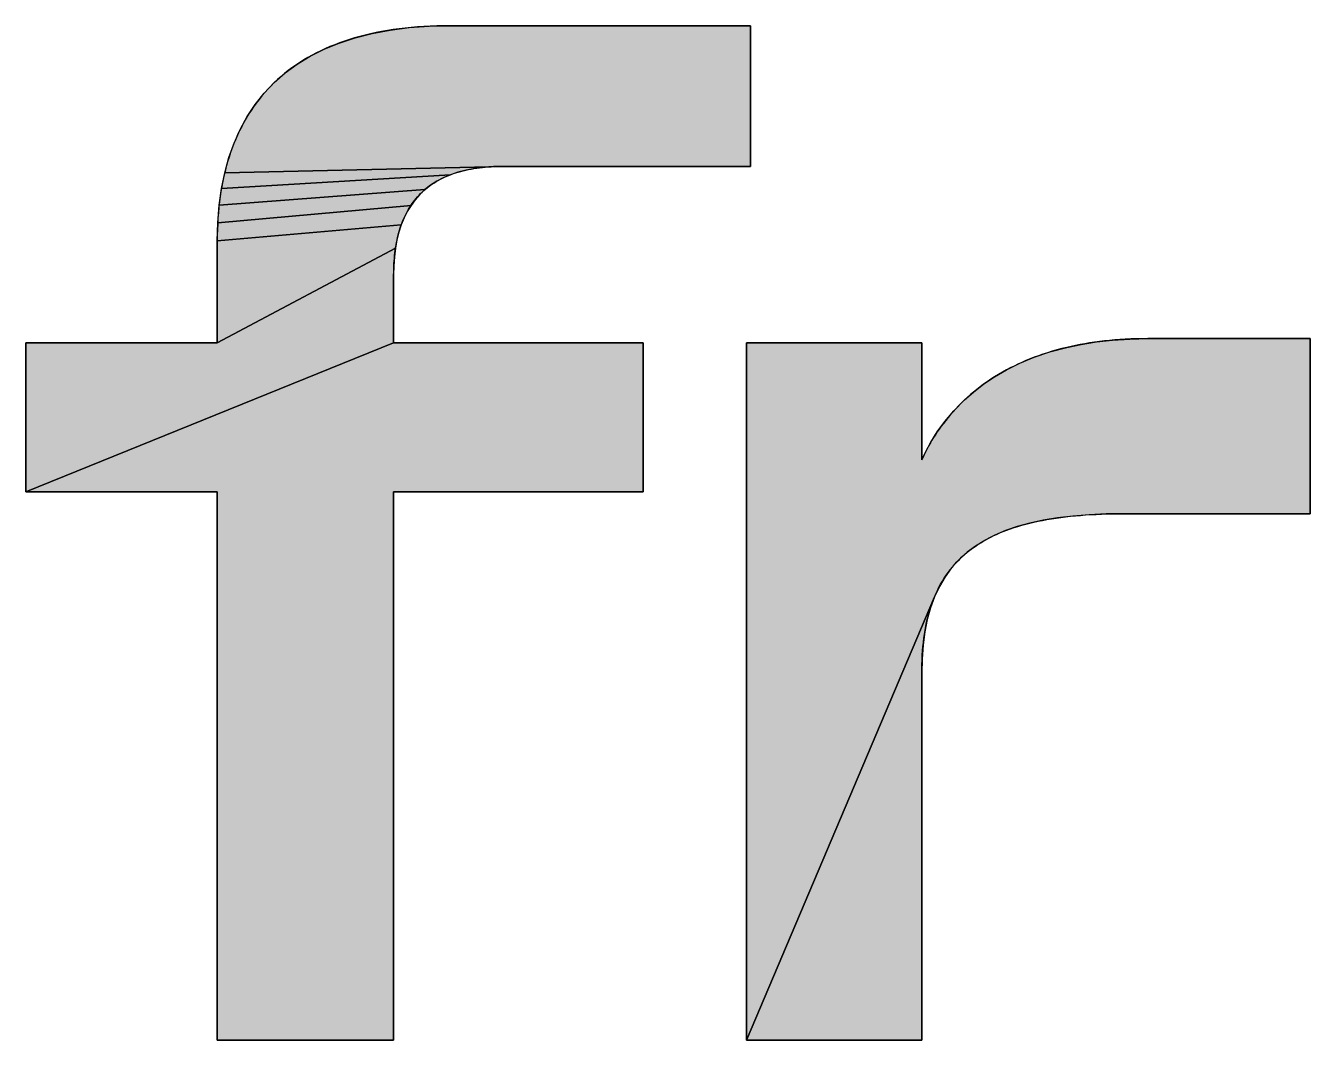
# Model space of a CAD drawing. Header units: millimetres. Extents: x 0 to 841, y 0 to 594.
# Drawn here: x 738.76 to 745.24, y 78.39 to 83.51 of the extents above; entities that cross this region are included whole.
import ezdxf

# ---------------------------------------------------------------- set-up
doc = ezdxf.new("R2010")
doc.units = ezdxf.units.MM
doc.header["$LTSCALE"] = 46.255
doc.layers.get('0').update_dxf_attribs({"linetype": 'CONTINUOUS'})

msp = doc.modelspace()

# ---------------------------------------------------------------- hatches: boundary and pattern name
at = {"linetype": 'CONTINUOUS'}
for points in [[(740.7933, 83.5034), (740.8998, 83.5059), (742.4154, 83.5059), (742.4154, 82.7965), (741.1709, 82.7965), (739.7622, 82.7644), (739.7834, 82.8411), (739.8095, 82.914), (739.8403, 82.9831), (739.876, 83.0481), (739.9165, 83.1092), (739.962, 83.1662), (740.0124, 83.219), (740.0677, 83.2676), (740.128, 83.3119), (740.1934, 83.3519), (740.2638, 83.3874), (740.3392, 83.4184), (740.4197, 83.4448), (740.5054, 83.4666), (740.5962, 83.4837), (740.6922, 83.496)], [(740.9391, 82.7668), (740.9007, 82.7538), (739.7458, 82.684), (739.7622, 82.7644), (741.1709, 82.7965), (741.1191, 82.7953), (741.0701, 82.7917), (741.0238, 82.7858), (740.9802, 82.7775)], [(740.8008, 82.7012), (740.7725, 82.6792), (739.734, 82.5999), (739.7458, 82.684), (740.9007, 82.7538), (740.8649, 82.7385), (740.8316, 82.721)], [(740.7232, 82.6284), (740.7021, 82.5998), (739.727, 82.5123), (739.734, 82.5999), (740.7725, 82.6792), (740.7466, 82.6549)], [(740.667, 82.5361), (740.6529, 82.501), (739.7247, 82.4211), (739.727, 82.5123), (740.7021, 82.5998), (740.6834, 82.569)], [(740.6314, 82.4246), (740.624, 82.3833), (739.7247, 81.9067), (739.7247, 82.4211), (740.6529, 82.501), (740.6411, 82.4639)], [(740.6146, 82.2473), (740.6146, 81.9067), (738.7583, 81.1557), (738.7583, 81.9067), (739.7247, 81.9067), (740.624, 82.3833), (740.6187, 82.34), (740.6156, 82.2946)], [(744.3277, 81.9256), (744.4188, 81.9275), (745.2389, 81.9275), (745.2389, 81.0446), (744.3003, 81.0446), (744.209, 81.0433), (744.1226, 81.0394), (744.0409, 81.0328), (743.964, 81.0235), (743.8917, 81.0115), (743.824, 80.9968), (743.7607, 80.9794), (743.7018, 80.9591), (743.6472, 80.9361), (743.5967, 80.9102), (743.5503, 80.8815), (743.508, 80.8499), (743.4662, 80.8122), (743.429, 80.7709), (743.3961, 80.7262), (743.3676, 80.6779), (743.3433, 80.626), (742.3954, 78.3888), (742.3954, 81.9067), (743.2786, 81.9067), (743.2786, 81.3158), (743.2991, 81.3587), (743.3251, 81.4061), (743.3571, 81.4568), (743.3956, 81.5098), (743.4412, 81.564), (743.4946, 81.6182), (743.5401, 81.6582), (743.5905, 81.6972), (743.646, 81.7347), (743.707, 81.7702), (743.7736, 81.8033), (743.8461, 81.8335), (743.9247, 81.8603), (744.0098, 81.8832), (744.0826, 81.8985), (744.1598, 81.9108), (744.2414, 81.9199)], [(741.8732, 81.9067), (741.8732, 81.1557), (740.6146, 81.1557), (740.6146, 78.3888), (739.7247, 78.3888), (739.7247, 81.1557), (738.7583, 81.1557), (740.6146, 81.9067)], [(743.2786, 80.238), (743.2786, 78.3888), (742.3954, 78.3888), (743.3433, 80.626), (743.323, 80.5706), (743.3067, 80.5114), (743.2942, 80.4487), (743.2854, 80.3822), (743.2803, 80.312)]]:
    msp.add_hatch(color=7, dxfattribs=at).paths.add_polyline_path(points)

# ---------------------------------------------------------------- linework, layer by layer
at = {"color": 7, "linetype": 'CONTINUOUS'}
for p, q in [((742.4154, 83.5059), (740.8998, 83.5059)), ((742.4154, 82.7965), (742.4154, 83.5059)), ((741.1709, 82.7965), (742.4154, 82.7965)), ((739.7247, 82.4211), (739.7247, 81.9067)), ((740.6146, 81.9067), (740.6146, 82.2473)), ((745.2389, 81.9275), (744.4188, 81.9275)), ((745.2389, 81.0446), (745.2389, 81.9275)), ((739.7247, 81.9067), (738.7583, 81.9067)), ((738.7583, 81.9067), (738.7583, 81.1557)), ((741.8732, 81.9067), (740.6146, 81.9067)), ((741.8732, 81.1557), (741.8732, 81.9067)), ((743.2786, 81.9067), (742.3954, 81.9067)), ((742.3954, 81.9067), (742.3954, 78.3888)), ((743.2786, 81.3158), (743.2786, 81.9067)), ((738.7583, 81.1557), (739.7247, 81.1557)), ((739.7247, 81.1557), (739.7247, 78.3888)), ((740.6146, 81.1557), (741.8732, 81.1557)), ((740.6146, 78.3888), (740.6146, 81.1557)), ((744.3003, 81.0446), (745.2389, 81.0446)), ((743.2786, 78.3888), (743.2786, 80.238)), ((739.7247, 78.3888), (740.6146, 78.3888)), ((742.3954, 78.3888), (743.2786, 78.3888))]:
    msp.add_line(p, q, dxfattribs=at)
for points in [[(740.8998, 83.5059), (740.8657, 83.5056), (740.8323, 83.5049), (740.7993, 83.5036), (740.7668, 83.5019), (740.7349, 83.4997), (740.7035, 83.497), (740.6725, 83.4939), (740.6422, 83.4902), (740.6123, 83.4861), (740.5829, 83.4815), (740.554, 83.4765), (740.5257, 83.4709), (740.4978, 83.4649), (740.4705, 83.4585), (740.4437, 83.4515), (740.4174, 83.4441), (740.3915, 83.4363), (740.3662, 83.428), (740.3414, 83.4192), (740.3171, 83.41), (740.2933, 83.4003), (740.27, 83.3902), (740.2472, 83.3797), (740.2249, 83.3687), (740.2031, 83.3572), (740.1818, 83.3453), (740.161, 83.333), (740.1407, 83.3203), (740.1209, 83.3071), (740.1016, 83.2935), (740.0828, 83.2794), (740.0644, 83.265), (740.0466, 83.2501), (740.0292, 83.2348), (740.0124, 83.219), (739.996, 83.2029), (739.9801, 83.1863), (739.9647, 83.1693), (739.9498, 83.1519), (739.9354, 83.1341), (739.9215, 83.1159), (739.908, 83.0973), (739.8951, 83.0783), (739.8826, 83.0589), (739.8706, 83.0391), (739.8591, 83.0189), (739.848, 82.9983), (739.8375, 82.9773), (739.8274, 82.9559), (739.8178, 82.9342), (739.8086, 82.912), (739.8, 82.8895), (739.7918, 82.8666), (739.7841, 82.8433), (739.7769, 82.8196), (739.7701, 82.7956), (739.7639, 82.7712), (739.758, 82.7464), (739.7527, 82.7212), (739.7478, 82.6957), (739.7434, 82.6699), (739.7395, 82.6436), (739.736, 82.617), (739.733, 82.5901), (739.7305, 82.5628), (739.7284, 82.5352), (739.7268, 82.5072), (739.7256, 82.4788), (739.7249, 82.4501), (739.7247, 82.4211)], [(740.7933, 83.5034), (740.8998, 83.5059), (742.4154, 83.5059), (742.4154, 82.7965), (741.1709, 82.7965), (739.7622, 82.7644), (739.7834, 82.8411), (739.8095, 82.914), (739.8403, 82.9831), (739.876, 83.0481), (739.9165, 83.1092), (739.962, 83.1662), (740.0124, 83.219), (740.0677, 83.2676), (740.128, 83.3119), (740.1934, 83.3519), (740.2638, 83.3874), (740.3392, 83.4184), (740.4197, 83.4448), (740.5054, 83.4666), (740.5962, 83.4837), (740.6922, 83.496), (740.7933, 83.5034)], [(740.9391, 82.7668), (740.9007, 82.7538), (739.7458, 82.684), (739.7622, 82.7644), (741.1709, 82.7965), (741.1191, 82.7953), (741.0701, 82.7917), (741.0238, 82.7858), (740.9802, 82.7775), (740.9391, 82.7668)], [(740.6146, 82.2473), (740.6147, 82.2622), (740.615, 82.2769), (740.6155, 82.2914), (740.6162, 82.3057), (740.6171, 82.3198), (740.6182, 82.3337), (740.6195, 82.3475), (740.621, 82.361), (740.6227, 82.3743), (740.6246, 82.3875), (740.6268, 82.4005), (740.6291, 82.4132), (740.6317, 82.4258), (740.6344, 82.4381), (740.6374, 82.4503), (740.6406, 82.4623), (740.644, 82.474), (740.6476, 82.4856), (740.6515, 82.4969), (740.6555, 82.5081), (740.6598, 82.5191), (740.6643, 82.5298), (740.669, 82.5404), (740.6739, 82.5507), (740.679, 82.5609), (740.6844, 82.5708), (740.69, 82.5805), (740.6958, 82.5901), (740.7019, 82.5994), (740.7081, 82.6085), (740.7146, 82.6174), (740.7213, 82.6261), (740.7283, 82.6346), (740.7355, 82.6429), (740.7429, 82.6509), (740.7505, 82.6588), (740.7584, 82.6664), (740.7665, 82.6739), (740.7748, 82.6811), (740.7834, 82.6881), (740.7922, 82.6949), (740.8012, 82.7015), (740.8105, 82.7079), (740.82, 82.714), (740.8298, 82.7199), (740.8398, 82.7257), (740.8501, 82.7312), (740.8605, 82.7364), (740.8713, 82.7415), (740.8822, 82.7464), (740.8935, 82.751), (740.9049, 82.7554), (740.9167, 82.7596), (740.9286, 82.7635), (740.9408, 82.7673), (740.9533, 82.7708), (740.966, 82.7741), (740.979, 82.7772), (740.9922, 82.78), (741.0057, 82.7827), (741.0194, 82.7851), (741.0334, 82.7872), (741.0476, 82.7892), (741.0621, 82.7909), (741.0769, 82.7924), (741.0919, 82.7937), (741.1072, 82.7947), (741.1227, 82.7955), (741.1385, 82.7961), (741.1546, 82.7964), (741.1709, 82.7965)], [(740.8008, 82.7012), (740.7725, 82.6792), (739.734, 82.5999), (739.7458, 82.684), (740.9007, 82.7538), (740.8649, 82.7385), (740.8316, 82.721), (740.8008, 82.7012)], [(740.7232, 82.6284), (740.7021, 82.5998), (739.727, 82.5123), (739.734, 82.5999), (740.7725, 82.6792), (740.7466, 82.6549), (740.7232, 82.6284)], [(740.667, 82.5361), (740.6529, 82.501), (739.7247, 82.4211), (739.727, 82.5123), (740.7021, 82.5998), (740.6834, 82.569), (740.667, 82.5361)], [(740.6314, 82.4246), (740.624, 82.3833), (739.7247, 81.9067), (739.7247, 82.4211), (740.6529, 82.501), (740.6411, 82.4639), (740.6314, 82.4246)], [(740.6146, 82.2473), (740.6146, 81.9067), (738.7583, 81.1557), (738.7583, 81.9067), (739.7247, 81.9067), (740.624, 82.3833), (740.6187, 82.34), (740.6156, 82.2946), (740.6146, 82.2473)], [(744.3277, 81.9256), (744.4188, 81.9275), (745.2389, 81.9275), (745.2389, 81.0446), (744.3003, 81.0446), (744.209, 81.0433), (744.1226, 81.0394), (744.0409, 81.0328), (743.964, 81.0235), (743.8917, 81.0115), (743.824, 80.9968), (743.7607, 80.9794), (743.7018, 80.9591), (743.6472, 80.9361), (743.5967, 80.9102), (743.5503, 80.8815), (743.508, 80.8499), (743.4662, 80.8122), (743.429, 80.7709), (743.3961, 80.7262), (743.3676, 80.6779), (743.3433, 80.626), (742.3954, 78.3888), (742.3954, 81.9067), (743.2786, 81.9067), (743.2786, 81.3158), (743.2991, 81.3587), (743.3251, 81.4061), (743.3571, 81.4568), (743.3956, 81.5098), (743.4412, 81.564), (743.4946, 81.6182), (743.5401, 81.6582), (743.5905, 81.6972), (743.646, 81.7347), (743.707, 81.7702), (743.7736, 81.8033), (743.8461, 81.8335), (743.9247, 81.8603), (744.0098, 81.8832), (744.0826, 81.8985), (744.1598, 81.9108), (744.2414, 81.9199), (744.3277, 81.9256)], [(744.4188, 81.9275), (744.3898, 81.9273), (744.3613, 81.9267), (744.3333, 81.9258), (744.3057, 81.9245), (744.2786, 81.9228), (744.252, 81.9208), (744.2258, 81.9185), (744.2, 81.9158), (744.1747, 81.9128), (744.1499, 81.9095), (744.1255, 81.9058), (744.1015, 81.9019), (744.0779, 81.8977), (744.0548, 81.8931), (744.0321, 81.8883), (744.0098, 81.8832), (743.9848, 81.8771), (743.9604, 81.8706), (743.9365, 81.8638), (743.9131, 81.8567), (743.8903, 81.8492), (743.8679, 81.8415), (743.8461, 81.8335), (743.8248, 81.8252), (743.8039, 81.8166), (743.7836, 81.8078), (743.7637, 81.7987), (743.7443, 81.7895), (743.7254, 81.78), (743.707, 81.7702), (743.686, 81.7586), (743.6657, 81.7468), (743.646, 81.7347), (743.6269, 81.7224), (743.6084, 81.7099), (743.5905, 81.6972), (743.5731, 81.6844), (743.5563, 81.6714), (743.5401, 81.6582), (743.5244, 81.645), (743.5092, 81.6316), (743.4946, 81.6182), (743.4793, 81.6035), (743.4645, 81.5887), (743.4503, 81.5739), (743.4368, 81.559), (743.4238, 81.5442), (743.4113, 81.5294), (743.3994, 81.5147), (743.3881, 81.5001), (743.3772, 81.4855), (743.3669, 81.4711), (743.3571, 81.4568), (743.3477, 81.4427), (743.3388, 81.4288), (743.3304, 81.4151), (743.3225, 81.4016), (743.315, 81.3884), (743.3079, 81.3755), (743.3013, 81.3628), (743.295, 81.3505), (743.2891, 81.3386), (743.2837, 81.327), (743.2786, 81.3158)], [(741.8732, 81.9067), (741.8732, 81.1557), (740.6146, 81.1557), (740.6146, 78.3888), (739.7247, 78.3888), (739.7247, 81.1557), (738.7583, 81.1557), (740.6146, 81.9067), (741.8732, 81.9067)], [(743.2786, 80.238), (743.2787, 80.2617), (743.2792, 80.2849), (743.2801, 80.3079), (743.2813, 80.3304), (743.2828, 80.3526), (743.2847, 80.3744), (743.2869, 80.3958), (743.2895, 80.4168), (743.2925, 80.4375), (743.2958, 80.4579), (743.2995, 80.4778), (743.3035, 80.4974), (743.308, 80.5167), (743.3128, 80.5355), (743.318, 80.554), (743.3235, 80.5722), (743.3295, 80.59), (743.3359, 80.6074), (743.3427, 80.6245), (743.3498, 80.6412), (743.3574, 80.6576), (743.3654, 80.6736), (743.3738, 80.6892), (743.3826, 80.7046), (743.3918, 80.7195), (743.4015, 80.7341), (743.4115, 80.7484), (743.422, 80.7623), (743.433, 80.7758), (743.4444, 80.789), (743.4562, 80.8019), (743.4685, 80.8144), (743.4812, 80.8266), (743.4943, 80.8384), (743.508, 80.8499), (743.5209, 80.8602), (743.5343, 80.8702), (743.548, 80.8799), (743.5621, 80.8894), (743.5767, 80.8985), (743.5916, 80.9074), (743.607, 80.9159), (743.6228, 80.9242), (743.6389, 80.9322), (743.6555, 80.9399), (743.6725, 80.9474), (743.69, 80.9545), (743.7078, 80.9614), (743.7261, 80.968), (743.7448, 80.9743), (743.764, 80.9804), (743.7835, 80.9861), (743.8036, 80.9916), (743.824, 80.9968), (743.8449, 81.0018), (743.8663, 81.0064), (743.8881, 81.0108), (743.9103, 81.015), (743.933, 81.0188), (743.9562, 81.0224), (743.9798, 81.0257), (744.0039, 81.0287), (744.0285, 81.0315), (744.0535, 81.034), (744.079, 81.0363), (744.105, 81.0382), (744.1314, 81.0399), (744.1584, 81.0414), (744.1858, 81.0425), (744.2137, 81.0435), (744.2421, 81.0441), (744.271, 81.0445), (744.3003, 81.0446)], [(743.2786, 80.238), (743.2786, 78.3888), (742.3954, 78.3888), (743.3433, 80.626), (743.323, 80.5706), (743.3067, 80.5114), (743.2942, 80.4487), (743.2854, 80.3822), (743.2803, 80.312), (743.2786, 80.238)]]:
    msp.add_lwpolyline(points, dxfattribs=at)

doc.saveas('drawing.dxf')
